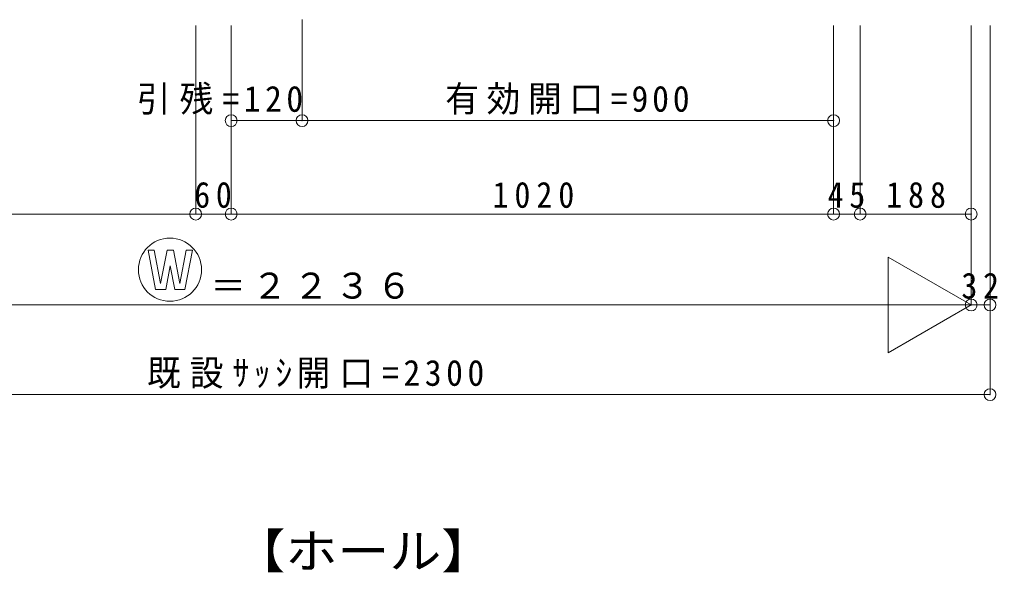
# Model space of a CAD drawing. Units: millimetres on the paper, enlarged 2 times, with parts at other scales. Extents: x -822 to 1661, y -568 to -21.
# Drawn here: x -659.1 to -493.5, y -410 to -316.4 of the extents above; entities that cross this region are included whole.
import ezdxf
from ezdxf.enums import TextEntityAlignment as Align

# ---------------------------------------------------------------- set-up
doc = ezdxf.new("R2010")
doc.units = ezdxf.units.MM
doc.header["$LTSCALE"] = 2
doc.header["$PDMODE"] = 32
doc.header["$PDSIZE"] = 2
for name, color, linetype, lineweight in [('0-4_kabe', 7, 'Continuous', 9), ('1-0_free', 7, 'Continuous', 15), ('1-8_kanamono', 3, 'Continuous', 9)]:
    doc.layers.add(name, color=color, linetype=linetype, lineweight=lineweight)
doc.styles.add('ＭＳ ゴシック', font='')
doc.styles.get('ＭＳ ゴシック').set_extended_font_data('MS Gothic')

msp = doc.modelspace()

# ---------------------------------------------------------------- linework, layer by layer
at = {"layer": '1-0_free', "color": 3, "lineweight": 9}
for p, q in [((-623.239, -349.36), (-521.239, -349.36)), ((-516.739, -349.36), (-497.939, -349.36))]:
    msp.add_line(p, q, dxfattribs=at)
at = {"layer": '1-0_free', "color": 5}
for p in [(-623.239, -349.36), (-521.239, -349.36), (-516.739, -349.36), (-497.939, -349.36)]:
    msp.add_point(p, dxfattribs=at)
at = {"layer": '1-8_kanamono'}
for p, q in [((-629.239, -349.36), (-629.239, -317.421)), ((-611.239, -333.53), (-611.239, -316.421)), ((-521.239, -349.36), (-521.239, -317.421)), ((-497.939, -364.744), (-497.939, -317.421)), ((-494.739, -379.928), (-494.739, -317.421)), ((-623.239, -333.53), (-611.239, -333.53)), ((-611.239, -333.53), (-521.239, -333.53)), ((-719.539, -349.36), (-629.239, -349.36)), ((-497.939, -364.744), (-511.969, -356.644)), ((-721.539, -364.744), (-497.939, -364.744)), ((-497.939, -364.744), (-494.739, -364.744)), ((-724.739, -379.928), (-494.739, -379.928))]:
    msp.add_line(p, q, dxfattribs=at)
at = {"layer": '1-8_kanamono', "color": 6}
for p, q in [((-636.027, -362.117), (-637.316, -355.485)), ((-636.267, -355.485), (-637.316, -355.485)), ((-635.178, -361.087), (-636.267, -355.485)), ((-635.178, -361.087), (-634.089, -355.485)), ((-634.089, -355.485), (-633.023, -355.485)), ((-631.934, -361.087), (-633.023, -355.485)), ((-631.934, -361.087), (-630.845, -355.485)), ((-631.085, -362.117), (-629.796, -355.485)), ((-630.845, -355.485), (-629.796, -355.485))]:
    msp.add_line(p, q, dxfattribs=at)
at = {"layer": '1-8_kanamono'}
for points in [[(-629.239, -349.36), (-623.239, -349.36), (-623.239, -317.421)], [(-521.239, -349.36), (-516.739, -349.36), (-516.739, -317.421)], [(-497.939, -364.744), (-511.969, -372.844), (-511.969, -356.644)]]:
    msp.add_lwpolyline(points, dxfattribs=at)
at = {"layer": '1-8_kanamono', "color": 6}
for points in [[(-636.027, -362.117), (-634.329, -362.117), (-633.556, -358.141)], [(-631.085, -362.117), (-632.783, -362.117), (-633.556, -358.141)]]:
    msp.add_lwpolyline(points, dxfattribs=at)
msp.add_circle((-633.606, -358.776), 5.346, dxfattribs=at)
at = {"layer": '1-8_kanamono', "color": 5}
for p in [(-623.239, -333.53), (-611.239, -333.53), (-521.239, -333.53), (-629.239, -349.36), (-497.939, -364.744), (-494.739, -364.744), (-494.739, -379.928)]:
    msp.add_point(p, dxfattribs=at)

# ---------------------------------------------------------------- texts
at = {"layer": '0-4_kabe', "style": 'ＭＳ ゴシック', "width": 1.1}
msp.add_text('【ホール】', height=5.865, dxfattribs=at).set_placement((-622.863, -411.106), align=Align.BOTTOM_LEFT)
at = {"layer": '1-0_free', "char_height": 4.399, "attachment_point": 7, "style": 'ＭＳ ゴシック'}
for s, insert in [('\\T1.38;\\W0.9;1020', (-578.989, -348.36)), ('\\T1.38;\\W0.9;188', (-512.339, -348.36))]:
    msp.add_mtext(s, dxfattribs=dict(at, insert=insert))
at = {"layer": '1-8_kanamono', "color": 7, "char_height": 4.399, "attachment_point": 7, "style": 'ＭＳ ゴシック'}
for s, insert in [('\\T1.27;\\W0.95;引残=120', (-639.208, -332.53)), ('\\T1.23;\\W0.95;有効開口=900', (-586.989, -332.53)), ('\\T1.36;\\W0.9;60', (-629.489, -348.36)), ('\\T1.36;\\W0.9;45', (-522.239, -348.36)), ('\\T1.17;＝２２３６', (-626.739, -363.744)), ('\\T1.36;\\W0.9;32', (-499.589, -363.744)), ('\\T1.27;\\W0.95;既設ｻｯｼ開口=2300', (-637.489, -378.928))]:
    msp.add_mtext(s, dxfattribs=dict(at, insert=insert))

doc.saveas('drawing.dxf')
